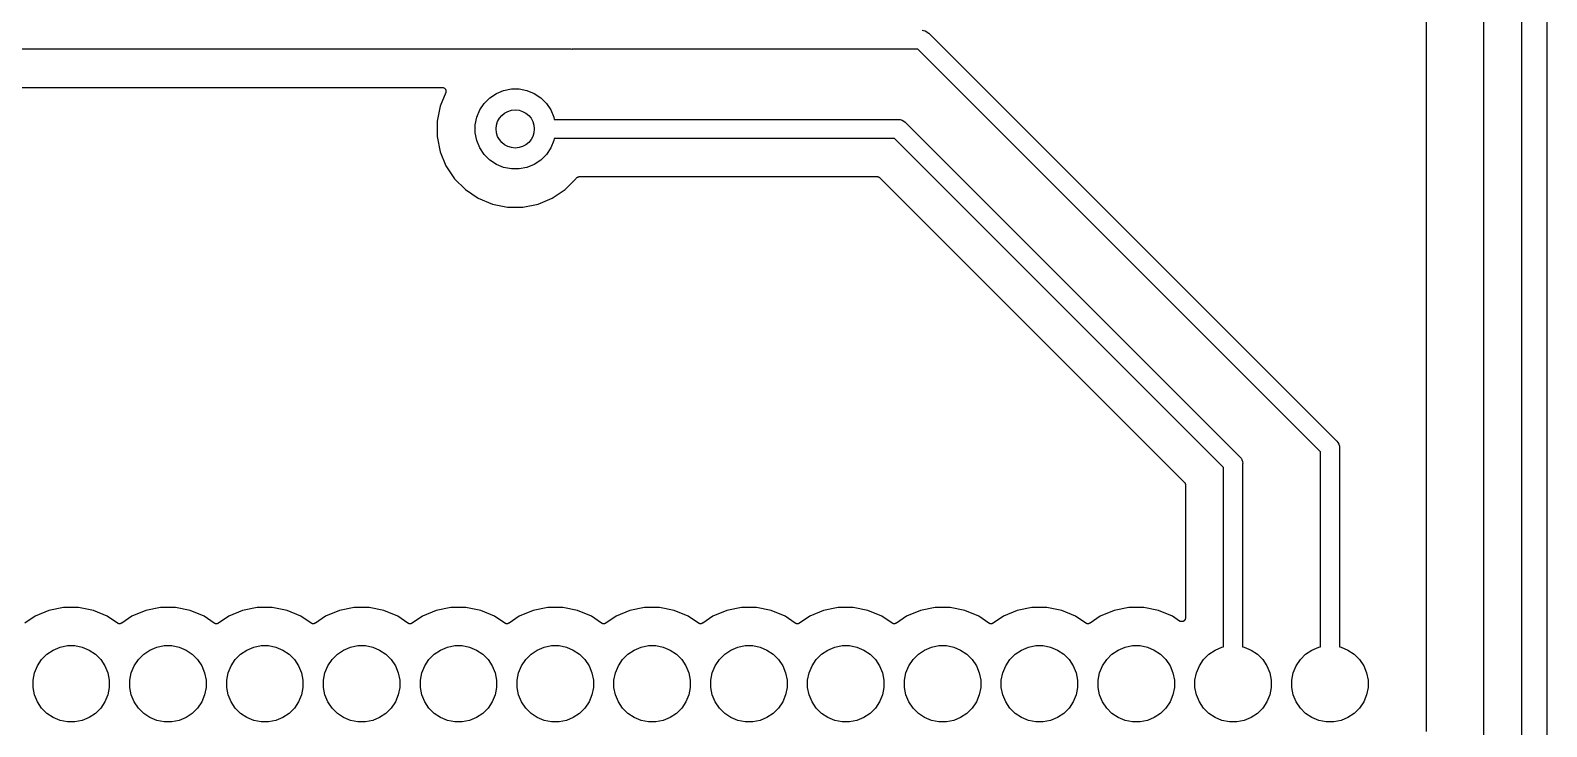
# Model space of a CAD drawing. Extents: x 3.33 to 7.29, y -2.55 to 0.23.
# Drawn here: x 5.728 to 7.293, y -1.587 to -0.867 of the extents above; entities that cross this region are included whole.
import ezdxf

# ---------------------------------------------------------------- set-up
doc = ezdxf.new("R2010")
doc.units = 0
doc.header["$MEASUREMENT"] = 0
doc.layers.add('BLACK', color=7, linetype='CONTINUOUS')

msp = doc.modelspace()

# ---------------------------------------------------------------- linework, layer by layer
at = {"layer": 'BLACK', "linetype": 'CONTINUOUS'}
for p, q in [((7.2935, -0.0265), (7.2935, -2.5486)), ((7.2283, -0.2601), (7.2283, -1.6025)), ((7.2677, -1.6004), (7.2677, -0.2622)), ((7.1693, -1.5917), (7.1693, -0.2709)), ((6.6485, -0.8673), (6.65, -0.8675)), ((6.65, -0.8675), (6.6518, -0.868)), ((6.6518, -0.868), (6.6535, -0.8689)), ((6.6535, -0.8689), (6.655, -0.8702)), ((6.655, -0.8702), (6.6553, -0.8705)), ((6.6553, -0.8705), (7.0763, -1.2915)), ((6.2861, -0.887), (4.6009, -0.887)), ((6.2866, -0.8871), (6.2861, -0.887)), ((6.2871, -0.887), (6.2866, -0.8871)), ((6.644, -0.887), (6.2871, -0.887)), ((7.0598, -1.3029), (6.644, -0.887)), ((4.6189, -0.9264), (6.1529, -0.9264)), ((6.1565, -0.9318), (6.1507, -0.9457)), ((6.1529, -0.9264), (6.1529, -0.9264)), ((6.1529, -0.9264), (6.1529, -0.9264)), ((6.1529, -0.9264), (6.1529, -0.9264)), ((6.1529, -0.9264), (6.1529, -0.9264)), ((6.1529, -0.9264), (6.1533, -0.9264)), ((6.1533, -0.9264), (6.1537, -0.9265)), ((6.1537, -0.9265), (6.1537, -0.9265)), ((6.1537, -0.9265), (6.1537, -0.9265)), ((6.1537, -0.9265), (6.154, -0.9266)), ((6.154, -0.9266), (6.1544, -0.9267)), ((6.1544, -0.9267), (6.1544, -0.9267)), ((6.1544, -0.9267), (6.1544, -0.9267)), ((6.1544, -0.9267), (6.1547, -0.9269)), ((6.1547, -0.9269), (6.1551, -0.9271)), ((6.1551, -0.9271), (6.1551, -0.9271)), ((6.1551, -0.9271), (6.1551, -0.9271)), ((6.1551, -0.9271), (6.1554, -0.9273)), ((6.1554, -0.9273), (6.1557, -0.9275)), ((6.1557, -0.9275), (6.1557, -0.9276)), ((6.1557, -0.9276), (6.1557, -0.9276)), ((6.1557, -0.9276), (6.1559, -0.9278)), ((6.1559, -0.9278), (6.1562, -0.9281)), ((6.1562, -0.9281), (6.1562, -0.9282)), ((6.1562, -0.9282), (6.1562, -0.9282)), ((6.1562, -0.9282), (6.1563, -0.9285)), ((6.1563, -0.9285), (6.1565, -0.9288)), ((6.1565, -0.9288), (6.1565, -0.9288)), ((6.1565, -0.9288), (6.1565, -0.9288)), ((6.1565, -0.9288), (6.1566, -0.9292)), ((6.1566, -0.9315), (6.1565, -0.9318)), ((6.1566, -0.9292), (6.1567, -0.9296)), ((6.1567, -0.9311), (6.1566, -0.9315)), ((6.1567, -0.9296), (6.1567, -0.9296)), ((6.1567, -0.9296), (6.1567, -0.9296)), ((6.1567, -0.9296), (6.1568, -0.93)), ((6.1568, -0.9307), (6.1567, -0.9311)), ((6.1567, -0.9311), (6.1567, -0.9311)), ((6.1567, -0.9311), (6.1567, -0.9311)), ((6.1568, -0.93), (6.1568, -0.9303)), ((6.1568, -0.9303), (6.1568, -0.9303)), ((6.1568, -0.9303), (6.1568, -0.9303)), ((6.1568, -0.9303), (6.1568, -0.9307)), ((6.1962, -0.9429), (6.202, -0.9372)), ((6.202, -0.9372), (6.2088, -0.9327)), ((6.2088, -0.9327), (6.2163, -0.9295)), ((6.2163, -0.9295), (6.2243, -0.928)), ((6.2243, -0.928), (6.2324, -0.928)), ((6.2324, -0.928), (6.2404, -0.9295)), ((6.2404, -0.9295), (6.2479, -0.9327)), ((6.2479, -0.9327), (6.2547, -0.9372)), ((6.2547, -0.9372), (6.2605, -0.9429)), ((6.1507, -0.9457), (6.1476, -0.9613)), ((6.1886, -0.9572), (6.1917, -0.9497)), ((6.1917, -0.9497), (6.1962, -0.9429)), ((6.2605, -0.9429), (6.265, -0.9497)), ((6.265, -0.9497), (6.2681, -0.9572)), ((6.1476, -0.9613), (6.1476, -0.9772)), ((6.187, -0.9652), (6.1886, -0.9572)), ((6.187, -0.9734), (6.187, -0.9652)), ((6.2681, -0.9572), (6.2685, -0.9594)), ((6.2685, -0.9594), (6.6235, -0.9594)), ((6.6235, -0.9594), (6.624, -0.9594)), ((6.624, -0.9594), (6.6245, -0.9594)), ((6.6245, -0.9594), (6.6259, -0.9596)), ((6.6259, -0.9596), (6.6278, -0.9602)), ((6.6278, -0.9602), (6.6295, -0.9611)), ((6.6295, -0.9611), (6.631, -0.9623)), ((6.631, -0.9623), (6.6313, -0.9627)), ((6.6313, -0.9627), (6.9763, -1.3077)), ((6.1476, -0.9772), (6.1507, -0.9928)), ((6.1886, -0.9813), (6.187, -0.9734)), ((6.1917, -0.9889), (6.1886, -0.9813)), ((6.2681, -0.9813), (6.265, -0.9889)), ((6.2685, -0.9791), (6.2681, -0.9813)), ((6.6199, -0.9791), (6.2685, -0.9791)), ((6.9598, -1.319), (6.6199, -0.9791)), ((6.1507, -0.9928), (6.1568, -1.0075)), ((6.1962, -0.9956), (6.1917, -0.9889)), ((6.202, -1.0014), (6.1962, -0.9956)), ((6.2088, -1.0059), (6.202, -1.0014)), ((6.2547, -1.0014), (6.2479, -1.0059)), ((6.2605, -0.9956), (6.2547, -1.0014)), ((6.265, -0.9889), (6.2605, -0.9956)), ((6.1568, -1.0075), (6.1657, -1.0207)), ((6.2163, -1.009), (6.2088, -1.0059)), ((6.2243, -1.0106), (6.2163, -1.009)), ((6.2324, -1.0106), (6.2243, -1.0106)), ((6.2404, -1.009), (6.2324, -1.0106)), ((6.2479, -1.0059), (6.2404, -1.009)), ((6.1657, -1.0207), (6.1769, -1.032)), ((6.1769, -1.032), (6.1901, -1.0408)), ((6.2666, -1.0408), (6.2798, -1.032)), ((6.2798, -1.032), (6.291, -1.0207)), ((6.291, -1.0207), (6.2914, -1.0203)), ((6.2914, -1.0202), (6.2916, -1.0199)), ((6.2914, -1.0203), (6.2914, -1.0202)), ((6.2914, -1.0202), (6.2914, -1.0202)), ((6.2914, -1.0202), (6.2914, -1.0202)), ((6.2914, -1.0202), (6.2914, -1.0202)), ((6.2916, -1.0199), (6.2919, -1.0196)), ((6.2919, -1.0196), (6.2922, -1.0194)), ((6.2919, -1.0196), (6.2919, -1.0196)), ((6.2919, -1.0196), (6.2919, -1.0196)), ((6.2922, -1.0194), (6.2925, -1.0192)), ((6.2925, -1.0191), (6.2928, -1.019)), ((6.2925, -1.0192), (6.2925, -1.0191)), ((6.2925, -1.0192), (6.2925, -1.0192)), ((6.2928, -1.019), (6.2931, -1.0188)), ((6.2931, -1.0188), (6.2931, -1.0188)), ((6.2931, -1.0188), (6.2932, -1.0188)), ((6.2932, -1.0188), (6.2935, -1.0187)), ((6.2935, -1.0187), (6.2939, -1.0186)), ((6.2939, -1.0186), (6.2943, -1.0185)), ((6.2939, -1.0186), (6.2939, -1.0186)), ((6.2939, -1.0186), (6.2939, -1.0186)), ((6.2943, -1.0185), (6.2946, -1.0185)), ((6.2946, -1.0185), (6.602, -1.0185)), ((6.602, -1.0185), (6.602, -1.0185)), ((6.602, -1.0185), (6.602, -1.0185)), ((6.602, -1.0185), (6.602, -1.0185)), ((6.602, -1.0185), (6.6021, -1.0185)), ((6.6021, -1.0185), (6.6024, -1.0185)), ((6.6024, -1.0185), (6.6028, -1.0186)), ((6.6028, -1.0186), (6.6028, -1.0186)), ((6.6028, -1.0186), (6.6028, -1.0186)), ((6.6028, -1.0186), (6.6032, -1.0187)), ((6.6032, -1.0187), (6.6035, -1.0188)), ((6.6035, -1.0188), (6.6035, -1.0188)), ((6.6035, -1.0188), (6.6036, -1.0188)), ((6.6036, -1.0188), (6.6039, -1.019)), ((6.6039, -1.019), (6.6042, -1.0192)), ((6.6042, -1.0192), (6.6042, -1.0192)), ((6.6042, -1.0192), (6.6042, -1.0192)), ((6.6042, -1.0192), (6.6045, -1.0194)), ((6.6045, -1.0194), (6.6048, -1.0197)), ((6.6048, -1.0197), (6.9193, -1.3342)), ((6.1901, -1.0408), (6.2048, -1.0469)), ((6.2048, -1.0469), (6.2204, -1.05)), ((6.2363, -1.05), (6.2519, -1.0469)), ((6.2519, -1.0469), (6.2666, -1.0408)), ((6.2204, -1.05), (6.2363, -1.05)), ((7.0763, -1.2915), (7.0767, -1.2918)), ((7.0767, -1.2918), (7.0779, -1.2933)), ((7.0779, -1.2933), (7.0788, -1.295)), ((7.0788, -1.295), (7.0794, -1.2969)), ((7.0794, -1.2969), (7.0794, -1.2972)), ((7.0794, -1.2972), (7.0796, -1.2988)), ((7.0796, -1.2988), (7.0795, -1.2993)), ((7.0795, -1.2993), (7.0795, -1.5043)), ((6.9763, -1.3077), (6.9767, -1.308)), ((6.9767, -1.308), (6.9779, -1.3095)), ((6.9779, -1.3095), (6.9786, -1.3107)), ((6.9786, -1.3107), (6.9788, -1.3112)), ((6.9788, -1.3112), (6.9794, -1.313)), ((6.9794, -1.313), (6.9796, -1.315)), ((6.9796, -1.315), (6.9795, -1.3154)), ((7.0598, -1.5043), (7.0598, -1.3029)), ((6.9598, -1.5043), (6.9598, -1.319)), ((6.9795, -1.3154), (6.9795, -1.5043)), ((6.9193, -1.3342), (6.9193, -1.3342)), ((6.9193, -1.3342), (6.9193, -1.3342)), ((6.9193, -1.3342), (6.9193, -1.3342)), ((6.9193, -1.3342), (6.9194, -1.3342)), ((6.9194, -1.3342), (6.9196, -1.3345)), ((6.9196, -1.3345), (6.9198, -1.3348)), ((6.9198, -1.3348), (6.9198, -1.3348)), ((6.9198, -1.3348), (6.9198, -1.3348)), ((6.9198, -1.3348), (6.92, -1.3352)), ((6.92, -1.3352), (6.9202, -1.3355)), ((6.9202, -1.3355), (6.9202, -1.3355)), ((6.9202, -1.3355), (6.9202, -1.3355)), ((6.9202, -1.3355), (6.9203, -1.3359)), ((6.9203, -1.3359), (6.9204, -1.3362)), ((6.9204, -1.3362), (6.9204, -1.3362)), ((6.9204, -1.3362), (6.9204, -1.3362)), ((6.9204, -1.3362), (6.9204, -1.3366)), ((6.9204, -1.3366), (6.9205, -1.337)), ((6.9205, -1.337), (6.9205, -1.4744)), ((5.7467, -1.4668), (5.7324, -1.4727)), ((5.7619, -1.4638), (5.7467, -1.4668)), ((5.7774, -1.4638), (5.7619, -1.4638)), ((5.7927, -1.4668), (5.7774, -1.4638)), ((5.807, -1.4727), (5.7927, -1.4668)), ((5.8467, -1.4668), (5.8324, -1.4727)), ((5.8619, -1.4638), (5.8467, -1.4668)), ((5.8774, -1.4638), (5.8619, -1.4638)), ((5.8926, -1.4668), (5.8774, -1.4638)), ((5.907, -1.4727), (5.8926, -1.4668)), ((5.9467, -1.4668), (5.9324, -1.4727)), ((5.9619, -1.4638), (5.9467, -1.4668)), ((5.9774, -1.4638), (5.9619, -1.4638)), ((5.9927, -1.4668), (5.9774, -1.4638)), ((6.007, -1.4727), (5.9927, -1.4668)), ((6.0467, -1.4668), (6.0324, -1.4727)), ((6.0619, -1.4638), (6.0467, -1.4668)), ((6.0774, -1.4638), (6.0619, -1.4638)), ((6.0926, -1.4668), (6.0774, -1.4638)), ((6.107, -1.4727), (6.0926, -1.4668)), ((6.1467, -1.4668), (6.1324, -1.4727)), ((6.1619, -1.4638), (6.1467, -1.4668)), ((6.1774, -1.4638), (6.1619, -1.4638)), ((6.1927, -1.4668), (6.1774, -1.4638)), ((6.207, -1.4727), (6.1927, -1.4668)), ((6.2467, -1.4668), (6.2324, -1.4727)), ((6.2619, -1.4638), (6.2467, -1.4668)), ((6.2774, -1.4638), (6.2619, -1.4638)), ((6.2927, -1.4668), (6.2774, -1.4638)), ((6.307, -1.4727), (6.2927, -1.4668)), ((6.3467, -1.4668), (6.3324, -1.4727)), ((6.3619, -1.4638), (6.3467, -1.4668)), ((6.3774, -1.4638), (6.3619, -1.4638)), ((6.3926, -1.4668), (6.3774, -1.4638)), ((6.407, -1.4727), (6.3926, -1.4668)), ((6.4467, -1.4668), (6.4324, -1.4727)), ((6.4619, -1.4638), (6.4467, -1.4668)), ((6.4774, -1.4638), (6.4619, -1.4638)), ((6.4927, -1.4668), (6.4774, -1.4638)), ((6.507, -1.4727), (6.4927, -1.4668)), ((6.5467, -1.4668), (6.5324, -1.4727)), ((6.5619, -1.4638), (6.5467, -1.4668)), ((6.5774, -1.4638), (6.5619, -1.4638)), ((6.5926, -1.4668), (6.5774, -1.4638)), ((6.607, -1.4727), (6.5926, -1.4668)), ((6.6467, -1.4668), (6.6324, -1.4727)), ((6.6619, -1.4638), (6.6467, -1.4668)), ((6.6774, -1.4638), (6.6619, -1.4638)), ((6.6927, -1.4668), (6.6774, -1.4638)), ((6.707, -1.4727), (6.6927, -1.4668)), ((6.7467, -1.4668), (6.7324, -1.4727)), ((6.7619, -1.4638), (6.7467, -1.4668)), ((6.7774, -1.4638), (6.7619, -1.4638)), ((6.7927, -1.4668), (6.7774, -1.4638)), ((6.807, -1.4727), (6.7927, -1.4668)), ((6.8467, -1.4668), (6.8324, -1.4727)), ((6.8619, -1.4638), (6.8467, -1.4668)), ((6.8774, -1.4638), (6.8619, -1.4638)), ((6.8926, -1.4668), (6.8774, -1.4638)), ((6.907, -1.4727), (6.8926, -1.4668)), ((5.7324, -1.4727), (5.7219, -1.4798)), ((5.8175, -1.4798), (5.807, -1.4727)), ((5.8178, -1.4799), (5.8175, -1.4798)), ((5.8181, -1.4801), (5.8178, -1.4799)), ((5.8182, -1.4801), (5.8181, -1.4801)), ((5.8185, -1.4802), (5.8182, -1.4801)), ((5.8182, -1.4801), (5.8182, -1.4801)), ((5.8189, -1.4804), (5.8185, -1.4802)), ((5.8193, -1.4804), (5.8189, -1.4804)), ((5.8189, -1.4804), (5.8189, -1.4804)), ((5.8189, -1.4804), (5.8189, -1.4804)), ((5.8196, -1.4804), (5.8193, -1.4804)), ((5.8197, -1.4804), (5.8196, -1.4804)), ((5.82, -1.4804), (5.8197, -1.4804)), ((5.8197, -1.4804), (5.8197, -1.4804)), ((5.8204, -1.4804), (5.82, -1.4804)), ((5.8208, -1.4803), (5.8204, -1.4804)), ((5.8204, -1.4804), (5.8204, -1.4804)), ((5.8204, -1.4804), (5.8204, -1.4804)), ((5.8211, -1.4802), (5.8208, -1.4803)), ((5.8212, -1.4801), (5.8211, -1.4802)), ((5.8215, -1.48), (5.8212, -1.4801)), ((5.8212, -1.4801), (5.8212, -1.4801)), ((5.8218, -1.4798), (5.8215, -1.48)), ((5.8219, -1.4798), (5.8218, -1.4798)), ((5.8324, -1.4727), (5.8219, -1.4798)), ((5.8219, -1.4798), (5.8219, -1.4798)), ((5.8219, -1.4798), (5.8219, -1.4798)), ((5.8219, -1.4798), (5.8219, -1.4798)), ((5.9175, -1.4798), (5.907, -1.4727)), ((5.9178, -1.4799), (5.9175, -1.4798)), ((5.9181, -1.4801), (5.9178, -1.4799)), ((5.9182, -1.4801), (5.9181, -1.4801)), ((5.9185, -1.4802), (5.9182, -1.4801)), ((5.9182, -1.4801), (5.9182, -1.4801)), ((5.9189, -1.4804), (5.9185, -1.4802)), ((5.9193, -1.4804), (5.9189, -1.4804)), ((5.9189, -1.4804), (5.9189, -1.4804)), ((5.9189, -1.4804), (5.9189, -1.4804)), ((5.9196, -1.4804), (5.9193, -1.4804)), ((5.9197, -1.4804), (5.9196, -1.4804)), ((5.92, -1.4804), (5.9197, -1.4804)), ((5.9197, -1.4804), (5.9197, -1.4804)), ((5.9204, -1.4804), (5.92, -1.4804)), ((5.9208, -1.4803), (5.9204, -1.4804)), ((5.9204, -1.4804), (5.9204, -1.4804)), ((5.9204, -1.4804), (5.9204, -1.4804)), ((5.9211, -1.4802), (5.9208, -1.4803)), ((5.9212, -1.4801), (5.9211, -1.4802)), ((5.9215, -1.48), (5.9212, -1.4801)), ((5.9212, -1.4801), (5.9212, -1.4801)), ((5.9218, -1.4798), (5.9215, -1.48)), ((5.9219, -1.4798), (5.9218, -1.4798)), ((5.9324, -1.4727), (5.9219, -1.4798)), ((5.9219, -1.4798), (5.9219, -1.4798)), ((5.9219, -1.4798), (5.9219, -1.4798)), ((5.9219, -1.4798), (5.9219, -1.4798)), ((6.0175, -1.4798), (6.007, -1.4727)), ((6.0178, -1.4799), (6.0175, -1.4798)), ((6.0181, -1.4801), (6.0178, -1.4799)), ((6.0182, -1.4801), (6.0181, -1.4801)), ((6.0185, -1.4802), (6.0182, -1.4801)), ((6.0182, -1.4801), (6.0182, -1.4801)), ((6.0189, -1.4804), (6.0185, -1.4802)), ((6.0193, -1.4804), (6.0189, -1.4804)), ((6.0189, -1.4804), (6.0189, -1.4804)), ((6.0189, -1.4804), (6.0189, -1.4804)), ((6.0196, -1.4804), (6.0193, -1.4804)), ((6.0197, -1.4804), (6.0196, -1.4804)), ((6.02, -1.4804), (6.0197, -1.4804)), ((6.0197, -1.4804), (6.0197, -1.4804)), ((6.0204, -1.4804), (6.02, -1.4804)), ((6.0208, -1.4803), (6.0204, -1.4804)), ((6.0204, -1.4804), (6.0204, -1.4804)), ((6.0204, -1.4804), (6.0204, -1.4804)), ((6.0211, -1.4802), (6.0208, -1.4803)), ((6.0212, -1.4801), (6.0211, -1.4802)), ((6.0215, -1.48), (6.0212, -1.4801)), ((6.0212, -1.4801), (6.0212, -1.4801)), ((6.0218, -1.4798), (6.0215, -1.48)), ((6.0219, -1.4798), (6.0218, -1.4798)), ((6.0218, -1.4798), (6.0218, -1.4798)), ((6.0324, -1.4727), (6.0219, -1.4798)), ((6.0219, -1.4798), (6.0219, -1.4798)), ((6.0219, -1.4798), (6.0219, -1.4798)), ((6.1175, -1.4798), (6.107, -1.4727)), ((6.1178, -1.4799), (6.1175, -1.4798)), ((6.1181, -1.4801), (6.1178, -1.4799)), ((6.1182, -1.4801), (6.1181, -1.4801)), ((6.1185, -1.4802), (6.1182, -1.4801)), ((6.1182, -1.4801), (6.1182, -1.4801)), ((6.1189, -1.4804), (6.1185, -1.4802)), ((6.1193, -1.4804), (6.1189, -1.4804)), ((6.1189, -1.4804), (6.1189, -1.4804)), ((6.1189, -1.4804), (6.1189, -1.4804)), ((6.1196, -1.4804), (6.1193, -1.4804)), ((6.1197, -1.4804), (6.1196, -1.4804)), ((6.12, -1.4804), (6.1197, -1.4804)), ((6.1197, -1.4804), (6.1197, -1.4804)), ((6.1204, -1.4804), (6.12, -1.4804)), ((6.1208, -1.4803), (6.1204, -1.4804)), ((6.1204, -1.4804), (6.1204, -1.4804)), ((6.1204, -1.4804), (6.1204, -1.4804)), ((6.1211, -1.4802), (6.1208, -1.4803)), ((6.1212, -1.4801), (6.1211, -1.4802)), ((6.1215, -1.48), (6.1212, -1.4801)), ((6.1212, -1.4801), (6.1212, -1.4801)), ((6.1218, -1.4798), (6.1215, -1.48)), ((6.1219, -1.4798), (6.1218, -1.4798)), ((6.1324, -1.4727), (6.1219, -1.4798)), ((6.1219, -1.4798), (6.1219, -1.4798)), ((6.1219, -1.4798), (6.1219, -1.4798)), ((6.1219, -1.4798), (6.1219, -1.4798)), ((6.2175, -1.4798), (6.207, -1.4727)), ((6.2178, -1.4799), (6.2175, -1.4798)), ((6.2181, -1.4801), (6.2178, -1.4799)), ((6.2182, -1.4801), (6.2181, -1.4801)), ((6.2185, -1.4802), (6.2182, -1.4801)), ((6.2182, -1.4801), (6.2182, -1.4801)), ((6.2189, -1.4804), (6.2185, -1.4802)), ((6.2193, -1.4804), (6.2189, -1.4804)), ((6.2189, -1.4804), (6.2189, -1.4804)), ((6.2189, -1.4804), (6.2189, -1.4804)), ((6.2196, -1.4804), (6.2193, -1.4804)), ((6.2197, -1.4804), (6.2196, -1.4804)), ((6.22, -1.4804), (6.2197, -1.4804)), ((6.2197, -1.4804), (6.2197, -1.4804)), ((6.2204, -1.4804), (6.22, -1.4804)), ((6.2208, -1.4803), (6.2204, -1.4804)), ((6.2204, -1.4804), (6.2204, -1.4804)), ((6.2204, -1.4804), (6.2204, -1.4804)), ((6.2211, -1.4802), (6.2208, -1.4803)), ((6.2212, -1.4801), (6.2211, -1.4802)), ((6.2215, -1.48), (6.2212, -1.4801)), ((6.2212, -1.4801), (6.2212, -1.4801)), ((6.2218, -1.4798), (6.2215, -1.48)), ((6.2219, -1.4798), (6.2218, -1.4798)), ((6.2218, -1.4798), (6.2218, -1.4798)), ((6.2324, -1.4727), (6.2219, -1.4798)), ((6.2219, -1.4798), (6.2219, -1.4798)), ((6.2219, -1.4798), (6.2219, -1.4798)), ((6.3175, -1.4798), (6.307, -1.4727)), ((6.3178, -1.4799), (6.3175, -1.4798)), ((6.3181, -1.4801), (6.3178, -1.4799)), ((6.3182, -1.4801), (6.3181, -1.4801)), ((6.3185, -1.4802), (6.3182, -1.4801)), ((6.3182, -1.4801), (6.3182, -1.4801)), ((6.3189, -1.4804), (6.3185, -1.4802)), ((6.3193, -1.4804), (6.3189, -1.4804)), ((6.3189, -1.4804), (6.3189, -1.4804)), ((6.3189, -1.4804), (6.3189, -1.4804)), ((6.3196, -1.4804), (6.3193, -1.4804)), ((6.3197, -1.4804), (6.3196, -1.4804)), ((6.32, -1.4804), (6.3197, -1.4804)), ((6.3197, -1.4804), (6.3197, -1.4804)), ((6.3204, -1.4804), (6.32, -1.4804)), ((6.3208, -1.4803), (6.3204, -1.4804)), ((6.3204, -1.4804), (6.3204, -1.4804)), ((6.3204, -1.4804), (6.3204, -1.4804)), ((6.3211, -1.4802), (6.3208, -1.4803)), ((6.3212, -1.4801), (6.3211, -1.4802)), ((6.3215, -1.48), (6.3212, -1.4801)), ((6.3212, -1.4801), (6.3212, -1.4801)), ((6.3218, -1.4798), (6.3215, -1.48)), ((6.3219, -1.4798), (6.3218, -1.4798)), ((6.3324, -1.4727), (6.3219, -1.4798)), ((6.3219, -1.4798), (6.3219, -1.4798)), ((6.3219, -1.4798), (6.3219, -1.4798)), ((6.3219, -1.4798), (6.3219, -1.4798)), ((6.4175, -1.4798), (6.407, -1.4727)), ((6.4178, -1.4799), (6.4175, -1.4798)), ((6.4181, -1.4801), (6.4178, -1.4799)), ((6.4182, -1.4801), (6.4181, -1.4801)), ((6.4185, -1.4802), (6.4182, -1.4801)), ((6.4182, -1.4801), (6.4182, -1.4801)), ((6.4189, -1.4804), (6.4185, -1.4802)), ((6.4193, -1.4804), (6.4189, -1.4804)), ((6.4189, -1.4804), (6.4189, -1.4804)), ((6.4189, -1.4804), (6.4189, -1.4804)), ((6.4196, -1.4804), (6.4193, -1.4804)), ((6.4197, -1.4804), (6.4196, -1.4804)), ((6.42, -1.4804), (6.4197, -1.4804)), ((6.4197, -1.4804), (6.4197, -1.4804)), ((6.4204, -1.4804), (6.42, -1.4804)), ((6.4208, -1.4803), (6.4204, -1.4804)), ((6.4204, -1.4804), (6.4204, -1.4804)), ((6.4204, -1.4804), (6.4204, -1.4804)), ((6.4211, -1.4802), (6.4208, -1.4803)), ((6.4212, -1.4801), (6.4211, -1.4802)), ((6.4215, -1.48), (6.4212, -1.4801)), ((6.4212, -1.4801), (6.4212, -1.4801)), ((6.4218, -1.4798), (6.4215, -1.48)), ((6.4219, -1.4798), (6.4218, -1.4798)), ((6.4324, -1.4727), (6.4219, -1.4798)), ((6.4219, -1.4798), (6.4219, -1.4798)), ((6.4219, -1.4798), (6.4219, -1.4798)), ((6.4219, -1.4798), (6.4219, -1.4798)), ((6.5175, -1.4798), (6.507, -1.4727)), ((6.5178, -1.4799), (6.5175, -1.4798)), ((6.5181, -1.4801), (6.5178, -1.4799)), ((6.5182, -1.4801), (6.5181, -1.4801)), ((6.5185, -1.4802), (6.5182, -1.4801)), ((6.5182, -1.4801), (6.5182, -1.4801)), ((6.5189, -1.4804), (6.5185, -1.4802)), ((6.5193, -1.4804), (6.5189, -1.4804)), ((6.5189, -1.4804), (6.5189, -1.4804)), ((6.5189, -1.4804), (6.5189, -1.4804)), ((6.5196, -1.4804), (6.5193, -1.4804)), ((6.5197, -1.4804), (6.5196, -1.4804)), ((6.52, -1.4804), (6.5197, -1.4804)), ((6.5197, -1.4804), (6.5197, -1.4804)), ((6.5204, -1.4804), (6.52, -1.4804)), ((6.5208, -1.4803), (6.5204, -1.4804)), ((6.5204, -1.4804), (6.5204, -1.4804)), ((6.5204, -1.4804), (6.5204, -1.4804)), ((6.5211, -1.4802), (6.5208, -1.4803)), ((6.5212, -1.4801), (6.5211, -1.4802)), ((6.5215, -1.48), (6.5212, -1.4801)), ((6.5212, -1.4801), (6.5212, -1.4801)), ((6.5218, -1.4798), (6.5215, -1.48)), ((6.5219, -1.4798), (6.5218, -1.4798)), ((6.5218, -1.4798), (6.5218, -1.4798)), ((6.5324, -1.4727), (6.5219, -1.4798)), ((6.5219, -1.4798), (6.5219, -1.4798)), ((6.5219, -1.4798), (6.5219, -1.4798)), ((6.6175, -1.4798), (6.607, -1.4727)), ((6.6178, -1.4799), (6.6175, -1.4798)), ((6.6181, -1.4801), (6.6178, -1.4799)), ((6.6182, -1.4801), (6.6181, -1.4801)), ((6.6185, -1.4802), (6.6182, -1.4801)), ((6.6182, -1.4801), (6.6182, -1.4801)), ((6.6189, -1.4804), (6.6185, -1.4802)), ((6.6193, -1.4804), (6.6189, -1.4804)), ((6.6189, -1.4804), (6.6189, -1.4804)), ((6.6189, -1.4804), (6.6189, -1.4804)), ((6.6196, -1.4804), (6.6193, -1.4804)), ((6.6197, -1.4804), (6.6196, -1.4804)), ((6.62, -1.4804), (6.6197, -1.4804)), ((6.6197, -1.4804), (6.6197, -1.4804)), ((6.6204, -1.4804), (6.62, -1.4804)), ((6.6208, -1.4803), (6.6204, -1.4804)), ((6.6204, -1.4804), (6.6204, -1.4804)), ((6.6204, -1.4804), (6.6204, -1.4804)), ((6.6211, -1.4802), (6.6208, -1.4803)), ((6.6212, -1.4801), (6.6211, -1.4802)), ((6.6215, -1.48), (6.6212, -1.4801)), ((6.6212, -1.4801), (6.6212, -1.4801)), ((6.6218, -1.4798), (6.6215, -1.48)), ((6.6219, -1.4798), (6.6218, -1.4798)), ((6.6324, -1.4727), (6.6219, -1.4798)), ((6.6219, -1.4798), (6.6219, -1.4798)), ((6.6219, -1.4798), (6.6219, -1.4798)), ((6.6219, -1.4798), (6.6219, -1.4798)), ((6.7175, -1.4798), (6.707, -1.4727)), ((6.7178, -1.4799), (6.7175, -1.4798)), ((6.7181, -1.4801), (6.7178, -1.4799)), ((6.7182, -1.4801), (6.7181, -1.4801)), ((6.7185, -1.4802), (6.7182, -1.4801)), ((6.7182, -1.4801), (6.7182, -1.4801)), ((6.7189, -1.4804), (6.7185, -1.4802)), ((6.7193, -1.4804), (6.7189, -1.4804)), ((6.7189, -1.4804), (6.7189, -1.4804)), ((6.7189, -1.4804), (6.7189, -1.4804)), ((6.7196, -1.4804), (6.7193, -1.4804)), ((6.7197, -1.4804), (6.7196, -1.4804)), ((6.72, -1.4804), (6.7197, -1.4804)), ((6.7197, -1.4804), (6.7197, -1.4804)), ((6.7204, -1.4804), (6.72, -1.4804)), ((6.7208, -1.4803), (6.7204, -1.4804)), ((6.7204, -1.4804), (6.7204, -1.4804)), ((6.7204, -1.4804), (6.7204, -1.4804)), ((6.7211, -1.4802), (6.7208, -1.4803)), ((6.7212, -1.4801), (6.7211, -1.4802)), ((6.7215, -1.48), (6.7212, -1.4801)), ((6.7212, -1.4801), (6.7212, -1.4801)), ((6.7218, -1.4798), (6.7215, -1.48)), ((6.7219, -1.4798), (6.7218, -1.4798)), ((6.7218, -1.4798), (6.7218, -1.4798)), ((6.7324, -1.4727), (6.7219, -1.4798)), ((6.7219, -1.4798), (6.7219, -1.4798)), ((6.7219, -1.4798), (6.7219, -1.4798)), ((6.8175, -1.4798), (6.807, -1.4727)), ((6.8178, -1.4799), (6.8175, -1.4798)), ((6.8181, -1.4801), (6.8178, -1.4799)), ((6.8182, -1.4801), (6.8181, -1.4801)), ((6.8185, -1.4802), (6.8182, -1.4801)), ((6.8182, -1.4801), (6.8182, -1.4801)), ((6.8189, -1.4804), (6.8185, -1.4802)), ((6.8193, -1.4804), (6.8189, -1.4804)), ((6.8189, -1.4804), (6.8189, -1.4804)), ((6.8189, -1.4804), (6.8189, -1.4804)), ((6.8196, -1.4804), (6.8193, -1.4804)), ((6.8197, -1.4804), (6.8196, -1.4804)), ((6.82, -1.4804), (6.8197, -1.4804)), ((6.8197, -1.4804), (6.8197, -1.4804)), ((6.8204, -1.4804), (6.82, -1.4804)), ((6.8208, -1.4803), (6.8204, -1.4804)), ((6.8204, -1.4804), (6.8204, -1.4804)), ((6.8204, -1.4804), (6.8204, -1.4804)), ((6.8211, -1.4802), (6.8208, -1.4803)), ((6.8212, -1.4801), (6.8211, -1.4802)), ((6.8215, -1.48), (6.8212, -1.4801)), ((6.8212, -1.4801), (6.8212, -1.4801)), ((6.8218, -1.4798), (6.8215, -1.48)), ((6.8219, -1.4798), (6.8218, -1.4798)), ((6.8324, -1.4727), (6.8219, -1.4798)), ((6.8219, -1.4798), (6.8219, -1.4798)), ((6.8219, -1.4798), (6.8219, -1.4798)), ((6.8219, -1.4798), (6.8219, -1.4798)), ((6.9143, -1.4777), (6.907, -1.4727)), ((6.9147, -1.4778), (6.9143, -1.4777)), ((6.915, -1.478), (6.9147, -1.4778)), ((6.9154, -1.4781), (6.915, -1.478)), ((6.915, -1.478), (6.915, -1.478)), ((6.915, -1.478), (6.915, -1.478)), ((6.9157, -1.4783), (6.9154, -1.4781)), ((6.9158, -1.4783), (6.9157, -1.4783)), ((6.9161, -1.4783), (6.9158, -1.4783)), ((6.9158, -1.4783), (6.9158, -1.4783)), ((6.9165, -1.4783), (6.9161, -1.4783)), ((6.9169, -1.4783), (6.9165, -1.4783)), ((6.9165, -1.4783), (6.9165, -1.4783)), ((6.9165, -1.4783), (6.9165, -1.4783)), ((6.9173, -1.4783), (6.9169, -1.4783)), ((6.9177, -1.4782), (6.9173, -1.4783)), ((6.9173, -1.4783), (6.9173, -1.4783)), ((6.9173, -1.4783), (6.9173, -1.4783)), ((6.918, -1.478), (6.9177, -1.4782)), ((6.9184, -1.4779), (6.918, -1.478)), ((6.918, -1.478), (6.918, -1.478)), ((6.918, -1.478), (6.918, -1.478)), ((6.9187, -1.4777), (6.9184, -1.4779)), ((6.919, -1.4774), (6.9187, -1.4777)), ((6.9187, -1.4777), (6.9187, -1.4777)), ((6.9187, -1.4777), (6.9187, -1.4777)), ((6.9193, -1.4772), (6.919, -1.4774)), ((6.9196, -1.4769), (6.9193, -1.4772)), ((6.9193, -1.4772), (6.9193, -1.4772)), ((6.9193, -1.4772), (6.9193, -1.4772)), ((6.9198, -1.4766), (6.9196, -1.4769)), ((6.92, -1.4763), (6.9198, -1.4766)), ((6.9198, -1.4766), (6.9198, -1.4766)), ((6.9198, -1.4766), (6.9198, -1.4766)), ((6.9201, -1.4759), (6.92, -1.4763)), ((6.9202, -1.4759), (6.9201, -1.4759)), ((6.9203, -1.4756), (6.9202, -1.4759)), ((6.9202, -1.4759), (6.9202, -1.4759)), ((6.9204, -1.4752), (6.9203, -1.4756)), ((6.9205, -1.4744), (6.9204, -1.4748)), ((6.9204, -1.4748), (6.9204, -1.4752)), ((6.9204, -1.4752), (6.9204, -1.4752)), ((6.9204, -1.4752), (6.9204, -1.4752)), ((6.9205, -1.4744), (6.9205, -1.4744)), ((6.9205, -1.4744), (6.9205, -1.4744)), ((6.9205, -1.4744), (6.9205, -1.4744)), ((6.9205, -1.4744), (6.9205, -1.4744)), ((5.7582, -1.5047), (5.7658, -1.5031)), ((5.7658, -1.5031), (5.7736, -1.5031)), ((5.7736, -1.5031), (5.7812, -1.5047)), ((5.8582, -1.5047), (5.8658, -1.5031)), ((5.8658, -1.5031), (5.8736, -1.5031)), ((5.8736, -1.5031), (5.8812, -1.5047)), ((5.9582, -1.5047), (5.9658, -1.5031)), ((5.9658, -1.5031), (5.9736, -1.5031)), ((5.9736, -1.5031), (5.9812, -1.5047)), ((6.0582, -1.5047), (6.0658, -1.5031)), ((6.0658, -1.5031), (6.0736, -1.5031)), ((6.0736, -1.5031), (6.0812, -1.5047)), ((6.1582, -1.5047), (6.1658, -1.5031)), ((6.1658, -1.5031), (6.1736, -1.5031)), ((6.1736, -1.5031), (6.1812, -1.5047)), ((6.2582, -1.5047), (6.2658, -1.5031)), ((6.2658, -1.5031), (6.2736, -1.5031)), ((6.2736, -1.5031), (6.2812, -1.5047)), ((6.3582, -1.5047), (6.3658, -1.5031)), ((6.3658, -1.5031), (6.3736, -1.5031)), ((6.3736, -1.5031), (6.3812, -1.5047)), ((6.4582, -1.5047), (6.4658, -1.5031)), ((6.4658, -1.5031), (6.4736, -1.5031)), ((6.4736, -1.5031), (6.4812, -1.5047)), ((6.5582, -1.5047), (6.5658, -1.5031)), ((6.5658, -1.5031), (6.5736, -1.5031)), ((6.5736, -1.5031), (6.5812, -1.5047)), ((6.6582, -1.5047), (6.6658, -1.5031)), ((6.6658, -1.5031), (6.6736, -1.5031)), ((6.6736, -1.5031), (6.6812, -1.5047)), ((6.7582, -1.5047), (6.7658, -1.5031)), ((6.7658, -1.5031), (6.7736, -1.5031)), ((6.7736, -1.5031), (6.7812, -1.5047)), ((6.8582, -1.5047), (6.8658, -1.5031)), ((6.8658, -1.5031), (6.8736, -1.5031)), ((6.8736, -1.5031), (6.8812, -1.5047)), ((5.7348, -1.5239), (5.7391, -1.5174)), ((5.7391, -1.5174), (5.7446, -1.5119)), ((5.7446, -1.5119), (5.751, -1.5076)), ((5.751, -1.5076), (5.7582, -1.5047)), ((5.7812, -1.5047), (5.7883, -1.5076)), ((5.7883, -1.5076), (5.7948, -1.5119)), ((5.7948, -1.5119), (5.8003, -1.5174)), ((5.8003, -1.5174), (5.8046, -1.5239)), ((5.8348, -1.5239), (5.8391, -1.5174)), ((5.8391, -1.5174), (5.8446, -1.5119)), ((5.8446, -1.5119), (5.851, -1.5076)), ((5.851, -1.5076), (5.8582, -1.5047)), ((5.8812, -1.5047), (5.8883, -1.5076)), ((5.8883, -1.5076), (5.8948, -1.5119)), ((5.8948, -1.5119), (5.9003, -1.5174)), ((5.9003, -1.5174), (5.9046, -1.5239)), ((5.9348, -1.5239), (5.9391, -1.5174)), ((5.9391, -1.5174), (5.9446, -1.5119)), ((5.9446, -1.5119), (5.951, -1.5076)), ((5.951, -1.5076), (5.9582, -1.5047)), ((5.9812, -1.5047), (5.9883, -1.5076)), ((5.9883, -1.5076), (5.9948, -1.5119)), ((5.9948, -1.5119), (6.0003, -1.5174)), ((6.0003, -1.5174), (6.0046, -1.5239)), ((6.0348, -1.5239), (6.0391, -1.5174)), ((6.0391, -1.5174), (6.0446, -1.5119)), ((6.0446, -1.5119), (6.051, -1.5076)), ((6.051, -1.5076), (6.0582, -1.5047)), ((6.0812, -1.5047), (6.0883, -1.5076)), ((6.0883, -1.5076), (6.0948, -1.5119)), ((6.0948, -1.5119), (6.1003, -1.5174)), ((6.1003, -1.5174), (6.1046, -1.5239)), ((6.1348, -1.5239), (6.1391, -1.5174)), ((6.1391, -1.5174), (6.1446, -1.5119)), ((6.1446, -1.5119), (6.151, -1.5076)), ((6.151, -1.5076), (6.1582, -1.5047)), ((6.1812, -1.5047), (6.1883, -1.5076)), ((6.1883, -1.5076), (6.1948, -1.5119)), ((6.1948, -1.5119), (6.2003, -1.5174)), ((6.2003, -1.5174), (6.2046, -1.5239)), ((6.2348, -1.5239), (6.2391, -1.5174)), ((6.2391, -1.5174), (6.2446, -1.5119)), ((6.2446, -1.5119), (6.251, -1.5076)), ((6.251, -1.5076), (6.2582, -1.5047)), ((6.2812, -1.5047), (6.2883, -1.5076)), ((6.2883, -1.5076), (6.2948, -1.5119)), ((6.2948, -1.5119), (6.3003, -1.5174)), ((6.3003, -1.5174), (6.3046, -1.5239)), ((6.3348, -1.5239), (6.3391, -1.5174)), ((6.3391, -1.5174), (6.3446, -1.5119)), ((6.3446, -1.5119), (6.351, -1.5076)), ((6.351, -1.5076), (6.3582, -1.5047)), ((6.3812, -1.5047), (6.3883, -1.5076)), ((6.3883, -1.5076), (6.3948, -1.5119)), ((6.3948, -1.5119), (6.4003, -1.5174)), ((6.4003, -1.5174), (6.4046, -1.5239)), ((6.4348, -1.5239), (6.4391, -1.5174)), ((6.4391, -1.5174), (6.4446, -1.5119)), ((6.4446, -1.5119), (6.451, -1.5076)), ((6.451, -1.5076), (6.4582, -1.5047)), ((6.4812, -1.5047), (6.4883, -1.5076)), ((6.4883, -1.5076), (6.4948, -1.5119)), ((6.4948, -1.5119), (6.5003, -1.5174)), ((6.5003, -1.5174), (6.5046, -1.5239)), ((6.5348, -1.5239), (6.5391, -1.5174)), ((6.5391, -1.5174), (6.5446, -1.5119)), ((6.5446, -1.5119), (6.551, -1.5076)), ((6.551, -1.5076), (6.5582, -1.5047)), ((6.5812, -1.5047), (6.5883, -1.5076)), ((6.5883, -1.5076), (6.5948, -1.5119)), ((6.5948, -1.5119), (6.6003, -1.5174)), ((6.6003, -1.5174), (6.6046, -1.5239)), ((6.6348, -1.5239), (6.6391, -1.5174)), ((6.6391, -1.5174), (6.6446, -1.5119)), ((6.6446, -1.5119), (6.651, -1.5076)), ((6.651, -1.5076), (6.6582, -1.5047)), ((6.6812, -1.5047), (6.6883, -1.5076)), ((6.6883, -1.5076), (6.6948, -1.5119)), ((6.6948, -1.5119), (6.7003, -1.5174)), ((6.7003, -1.5174), (6.7046, -1.5239)), ((6.7348, -1.5239), (6.7391, -1.5174)), ((6.7391, -1.5174), (6.7446, -1.5119)), ((6.7446, -1.5119), (6.751, -1.5076)), ((6.751, -1.5076), (6.7582, -1.5047)), ((6.7812, -1.5047), (6.7883, -1.5076)), ((6.7883, -1.5076), (6.7948, -1.5119)), ((6.7948, -1.5119), (6.8003, -1.5174)), ((6.8003, -1.5174), (6.8046, -1.5239)), ((6.8348, -1.5239), (6.8391, -1.5174)), ((6.8391, -1.5174), (6.8446, -1.5119)), ((6.8446, -1.5119), (6.851, -1.5076)), ((6.851, -1.5076), (6.8582, -1.5047)), ((6.8812, -1.5047), (6.8883, -1.5076)), ((6.8883, -1.5076), (6.8948, -1.5119)), ((6.8948, -1.5119), (6.9003, -1.5174)), ((6.9003, -1.5174), (6.9046, -1.5239)), ((6.9348, -1.5239), (6.9391, -1.5174)), ((6.9391, -1.5174), (6.9446, -1.5119)), ((6.9446, -1.5119), (6.951, -1.5076)), ((6.951, -1.5076), (6.9582, -1.5047)), ((6.9582, -1.5047), (6.9598, -1.5043)), ((6.9795, -1.5043), (6.9812, -1.5047)), ((6.9812, -1.5047), (6.9883, -1.5076)), ((6.9883, -1.5076), (6.9948, -1.5119)), ((6.9948, -1.5119), (7.0003, -1.5174)), ((7.0003, -1.5174), (7.0046, -1.5239)), ((7.0348, -1.5239), (7.0391, -1.5174)), ((7.0391, -1.5174), (7.0446, -1.5119)), ((7.0446, -1.5119), (7.051, -1.5076)), ((7.051, -1.5076), (7.0582, -1.5047)), ((7.0582, -1.5047), (7.0598, -1.5043)), ((7.0795, -1.5043), (7.0812, -1.5047)), ((7.0812, -1.5047), (7.0883, -1.5076)), ((7.0883, -1.5076), (7.0948, -1.5119)), ((7.0948, -1.5119), (7.1003, -1.5174)), ((7.1003, -1.5174), (7.1046, -1.5239)), ((5.7303, -1.5386), (5.7318, -1.531)), ((5.7318, -1.531), (5.7348, -1.5239)), ((5.8046, -1.5239), (5.8075, -1.531)), ((5.8075, -1.531), (5.8091, -1.5386)), ((5.8303, -1.5386), (5.8318, -1.531)), ((5.8318, -1.531), (5.8348, -1.5239)), ((5.9046, -1.5239), (5.9075, -1.531)), ((5.9075, -1.531), (5.9091, -1.5386)), ((5.9303, -1.5386), (5.9318, -1.531)), ((5.9318, -1.531), (5.9348, -1.5239)), ((6.0046, -1.5239), (6.0075, -1.531)), ((6.0075, -1.531), (6.0091, -1.5386)), ((6.0303, -1.5386), (6.0318, -1.531)), ((6.0318, -1.531), (6.0348, -1.5239)), ((6.1046, -1.5239), (6.1075, -1.531)), ((6.1075, -1.531), (6.1091, -1.5386)), ((6.1303, -1.5386), (6.1318, -1.531)), ((6.1318, -1.531), (6.1348, -1.5239)), ((6.2046, -1.5239), (6.2075, -1.531)), ((6.2075, -1.531), (6.2091, -1.5386)), ((6.2303, -1.5386), (6.2318, -1.531)), ((6.2318, -1.531), (6.2348, -1.5239)), ((6.3046, -1.5239), (6.3075, -1.531)), ((6.3075, -1.531), (6.3091, -1.5386)), ((6.3303, -1.5386), (6.3318, -1.531)), ((6.3318, -1.531), (6.3348, -1.5239)), ((6.4046, -1.5239), (6.4075, -1.531)), ((6.4075, -1.531), (6.4091, -1.5386)), ((6.4303, -1.5386), (6.4318, -1.531)), ((6.4318, -1.531), (6.4348, -1.5239)), ((6.5046, -1.5239), (6.5075, -1.531)), ((6.5075, -1.531), (6.5091, -1.5386)), ((6.5303, -1.5386), (6.5318, -1.531)), ((6.5318, -1.531), (6.5348, -1.5239)), ((6.6046, -1.5239), (6.6075, -1.531)), ((6.6075, -1.531), (6.6091, -1.5386)), ((6.6303, -1.5386), (6.6318, -1.531)), ((6.6318, -1.531), (6.6348, -1.5239)), ((6.7046, -1.5239), (6.7075, -1.531)), ((6.7075, -1.531), (6.7091, -1.5386)), ((6.7303, -1.5386), (6.7318, -1.531)), ((6.7318, -1.531), (6.7348, -1.5239)), ((6.8046, -1.5239), (6.8075, -1.531)), ((6.8075, -1.531), (6.8091, -1.5386)), ((6.8303, -1.5386), (6.8318, -1.531)), ((6.8318, -1.531), (6.8348, -1.5239)), ((6.9046, -1.5239), (6.9075, -1.531)), ((6.9075, -1.531), (6.9091, -1.5386)), ((6.9303, -1.5386), (6.9318, -1.531)), ((6.9318, -1.531), (6.9348, -1.5239)), ((7.0046, -1.5239), (7.0075, -1.531)), ((7.0075, -1.531), (7.0091, -1.5386)), ((7.0303, -1.5386), (7.0318, -1.531)), ((7.0318, -1.531), (7.0348, -1.5239)), ((7.1046, -1.5239), (7.1075, -1.531)), ((7.1075, -1.531), (7.1091, -1.5386)), ((5.7303, -1.5464), (5.7303, -1.5386)), ((5.7318, -1.554), (5.7303, -1.5464)), ((5.8091, -1.5464), (5.8075, -1.554)), ((5.8091, -1.5386), (5.8091, -1.5464)), ((5.8303, -1.5464), (5.8303, -1.5386)), ((5.8318, -1.554), (5.8303, -1.5464)), ((5.9091, -1.5464), (5.9075, -1.554)), ((5.9091, -1.5386), (5.9091, -1.5464)), ((5.9303, -1.5464), (5.9303, -1.5386)), ((5.9318, -1.554), (5.9303, -1.5464)), ((6.0091, -1.5464), (6.0075, -1.554)), ((6.0091, -1.5386), (6.0091, -1.5464)), ((6.0303, -1.5464), (6.0303, -1.5386)), ((6.0318, -1.554), (6.0303, -1.5464)), ((6.1091, -1.5464), (6.1075, -1.554)), ((6.1091, -1.5386), (6.1091, -1.5464)), ((6.1303, -1.5464), (6.1303, -1.5386)), ((6.1318, -1.554), (6.1303, -1.5464)), ((6.2091, -1.5464), (6.2075, -1.554)), ((6.2091, -1.5386), (6.2091, -1.5464)), ((6.2303, -1.5464), (6.2303, -1.5386)), ((6.2318, -1.554), (6.2303, -1.5464)), ((6.3091, -1.5464), (6.3075, -1.554)), ((6.3091, -1.5386), (6.3091, -1.5464)), ((6.3303, -1.5464), (6.3303, -1.5386)), ((6.3318, -1.554), (6.3303, -1.5464)), ((6.4091, -1.5464), (6.4075, -1.554)), ((6.4091, -1.5386), (6.4091, -1.5464)), ((6.4303, -1.5464), (6.4303, -1.5386)), ((6.4318, -1.554), (6.4303, -1.5464)), ((6.5091, -1.5464), (6.5075, -1.554)), ((6.5091, -1.5386), (6.5091, -1.5464)), ((6.5303, -1.5464), (6.5303, -1.5386)), ((6.5318, -1.554), (6.5303, -1.5464)), ((6.6091, -1.5464), (6.6075, -1.554)), ((6.6091, -1.5386), (6.6091, -1.5464)), ((6.6303, -1.5464), (6.6303, -1.5386)), ((6.6318, -1.554), (6.6303, -1.5464)), ((6.7091, -1.5464), (6.7075, -1.554)), ((6.7091, -1.5386), (6.7091, -1.5464)), ((6.7303, -1.5464), (6.7303, -1.5386)), ((6.7318, -1.554), (6.7303, -1.5464)), ((6.8091, -1.5464), (6.8075, -1.554)), ((6.8091, -1.5386), (6.8091, -1.5464)), ((6.8303, -1.5464), (6.8303, -1.5386)), ((6.8318, -1.554), (6.8303, -1.5464)), ((6.9091, -1.5464), (6.9075, -1.554)), ((6.9091, -1.5386), (6.9091, -1.5464)), ((6.9303, -1.5464), (6.9303, -1.5386)), ((6.9318, -1.554), (6.9303, -1.5464)), ((7.0091, -1.5464), (7.0075, -1.554)), ((7.0091, -1.5386), (7.0091, -1.5464)), ((7.0303, -1.5464), (7.0303, -1.5386)), ((7.0318, -1.554), (7.0303, -1.5464)), ((7.1091, -1.5464), (7.1075, -1.554)), ((7.1091, -1.5386), (7.1091, -1.5464)), ((5.7348, -1.5612), (5.7318, -1.554)), ((5.7391, -1.5676), (5.7348, -1.5612)), ((5.8046, -1.5612), (5.8003, -1.5676)), ((5.8075, -1.554), (5.8046, -1.5612)), ((5.8348, -1.5612), (5.8318, -1.554)), ((5.8391, -1.5676), (5.8348, -1.5612)), ((5.9046, -1.5612), (5.9003, -1.5676)), ((5.9075, -1.554), (5.9046, -1.5612)), ((5.9348, -1.5612), (5.9318, -1.554)), ((5.9391, -1.5676), (5.9348, -1.5612)), ((6.0046, -1.5612), (6.0003, -1.5676)), ((6.0075, -1.554), (6.0046, -1.5612)), ((6.0348, -1.5612), (6.0318, -1.554)), ((6.0391, -1.5676), (6.0348, -1.5612)), ((6.1046, -1.5612), (6.1003, -1.5676)), ((6.1075, -1.554), (6.1046, -1.5612)), ((6.1348, -1.5612), (6.1318, -1.554)), ((6.1391, -1.5676), (6.1348, -1.5612)), ((6.2046, -1.5612), (6.2003, -1.5676)), ((6.2075, -1.554), (6.2046, -1.5612)), ((6.2348, -1.5612), (6.2318, -1.554)), ((6.2391, -1.5676), (6.2348, -1.5612)), ((6.3046, -1.5612), (6.3003, -1.5676)), ((6.3075, -1.554), (6.3046, -1.5612)), ((6.3348, -1.5612), (6.3318, -1.554)), ((6.3391, -1.5676), (6.3348, -1.5612)), ((6.4046, -1.5612), (6.4003, -1.5676)), ((6.4075, -1.554), (6.4046, -1.5612)), ((6.4348, -1.5612), (6.4318, -1.554)), ((6.4391, -1.5676), (6.4348, -1.5612)), ((6.5046, -1.5612), (6.5003, -1.5676)), ((6.5075, -1.554), (6.5046, -1.5612)), ((6.5348, -1.5612), (6.5318, -1.554)), ((6.5391, -1.5676), (6.5348, -1.5612)), ((6.6046, -1.5612), (6.6003, -1.5676)), ((6.6075, -1.554), (6.6046, -1.5612)), ((6.6348, -1.5612), (6.6318, -1.554)), ((6.6391, -1.5676), (6.6348, -1.5612)), ((6.7046, -1.5612), (6.7003, -1.5676)), ((6.7075, -1.554), (6.7046, -1.5612)), ((6.7348, -1.5612), (6.7318, -1.554)), ((6.7391, -1.5676), (6.7348, -1.5612)), ((6.8046, -1.5612), (6.8003, -1.5676)), ((6.8075, -1.554), (6.8046, -1.5612)), ((6.8348, -1.5612), (6.8318, -1.554)), ((6.8391, -1.5676), (6.8348, -1.5612)), ((6.9046, -1.5612), (6.9003, -1.5676)), ((6.9075, -1.554), (6.9046, -1.5612)), ((6.9348, -1.5612), (6.9318, -1.554)), ((6.9391, -1.5676), (6.9348, -1.5612)), ((7.0046, -1.5612), (7.0003, -1.5676)), ((7.0075, -1.554), (7.0046, -1.5612)), ((7.0348, -1.5612), (7.0318, -1.554)), ((7.0391, -1.5676), (7.0348, -1.5612)), ((7.1046, -1.5612), (7.1003, -1.5676)), ((7.1075, -1.554), (7.1046, -1.5612)), ((5.7446, -1.5731), (5.7391, -1.5676)), ((5.751, -1.5774), (5.7446, -1.5731)), ((5.7582, -1.5804), (5.751, -1.5774)), ((5.7658, -1.5819), (5.7582, -1.5804)), ((5.7812, -1.5804), (5.7736, -1.5819)), ((5.7883, -1.5774), (5.7812, -1.5804)), ((5.7948, -1.5731), (5.7883, -1.5774)), ((5.8003, -1.5676), (5.7948, -1.5731)), ((5.8446, -1.5731), (5.8391, -1.5676)), ((5.851, -1.5774), (5.8446, -1.5731)), ((5.8582, -1.5804), (5.851, -1.5774)), ((5.8658, -1.5819), (5.8582, -1.5804)), ((5.8812, -1.5804), (5.8736, -1.5819)), ((5.8883, -1.5774), (5.8812, -1.5804)), ((5.8948, -1.5731), (5.8883, -1.5774)), ((5.9003, -1.5676), (5.8948, -1.5731)), ((5.9446, -1.5731), (5.9391, -1.5676)), ((5.951, -1.5774), (5.9446, -1.5731)), ((5.9582, -1.5804), (5.951, -1.5774)), ((5.9658, -1.5819), (5.9582, -1.5804)), ((5.9812, -1.5804), (5.9736, -1.5819)), ((5.9883, -1.5774), (5.9812, -1.5804)), ((5.9948, -1.5731), (5.9883, -1.5774)), ((6.0003, -1.5676), (5.9948, -1.5731)), ((6.0446, -1.5731), (6.0391, -1.5676)), ((6.051, -1.5774), (6.0446, -1.5731)), ((6.0582, -1.5804), (6.051, -1.5774)), ((6.0658, -1.5819), (6.0582, -1.5804)), ((6.0812, -1.5804), (6.0736, -1.5819)), ((6.0883, -1.5774), (6.0812, -1.5804)), ((6.0948, -1.5731), (6.0883, -1.5774)), ((6.1003, -1.5676), (6.0948, -1.5731)), ((6.1446, -1.5731), (6.1391, -1.5676)), ((6.151, -1.5774), (6.1446, -1.5731)), ((6.1582, -1.5804), (6.151, -1.5774)), ((6.1658, -1.5819), (6.1582, -1.5804)), ((6.1812, -1.5804), (6.1736, -1.5819)), ((6.1883, -1.5774), (6.1812, -1.5804)), ((6.1948, -1.5731), (6.1883, -1.5774)), ((6.2003, -1.5676), (6.1948, -1.5731)), ((6.2446, -1.5731), (6.2391, -1.5676)), ((6.251, -1.5774), (6.2446, -1.5731)), ((6.2582, -1.5804), (6.251, -1.5774)), ((6.2658, -1.5819), (6.2582, -1.5804)), ((6.2812, -1.5804), (6.2736, -1.5819)), ((6.2883, -1.5774), (6.2812, -1.5804)), ((6.2948, -1.5731), (6.2883, -1.5774)), ((6.3003, -1.5676), (6.2948, -1.5731)), ((6.3446, -1.5731), (6.3391, -1.5676)), ((6.351, -1.5774), (6.3446, -1.5731)), ((6.3582, -1.5804), (6.351, -1.5774)), ((6.3658, -1.5819), (6.3582, -1.5804)), ((6.3812, -1.5804), (6.3736, -1.5819)), ((6.3883, -1.5774), (6.3812, -1.5804)), ((6.3948, -1.5731), (6.3883, -1.5774)), ((6.4003, -1.5676), (6.3948, -1.5731)), ((6.4446, -1.5731), (6.4391, -1.5676)), ((6.451, -1.5774), (6.4446, -1.5731)), ((6.4582, -1.5804), (6.451, -1.5774)), ((6.4658, -1.5819), (6.4582, -1.5804)), ((6.4812, -1.5804), (6.4736, -1.5819)), ((6.4883, -1.5774), (6.4812, -1.5804)), ((6.4948, -1.5731), (6.4883, -1.5774)), ((6.5003, -1.5676), (6.4948, -1.5731)), ((6.5446, -1.5731), (6.5391, -1.5676)), ((6.551, -1.5774), (6.5446, -1.5731)), ((6.5582, -1.5804), (6.551, -1.5774)), ((6.5658, -1.5819), (6.5582, -1.5804)), ((6.5812, -1.5804), (6.5736, -1.5819)), ((6.5883, -1.5774), (6.5812, -1.5804)), ((6.5948, -1.5731), (6.5883, -1.5774)), ((6.6003, -1.5676), (6.5948, -1.5731)), ((6.6446, -1.5731), (6.6391, -1.5676)), ((6.651, -1.5774), (6.6446, -1.5731)), ((6.6582, -1.5804), (6.651, -1.5774)), ((6.6658, -1.5819), (6.6582, -1.5804)), ((6.6812, -1.5804), (6.6736, -1.5819)), ((6.6883, -1.5774), (6.6812, -1.5804)), ((6.6948, -1.5731), (6.6883, -1.5774)), ((6.7003, -1.5676), (6.6948, -1.5731)), ((6.7446, -1.5731), (6.7391, -1.5676)), ((6.751, -1.5774), (6.7446, -1.5731)), ((6.7582, -1.5804), (6.751, -1.5774)), ((6.7658, -1.5819), (6.7582, -1.5804)), ((6.7812, -1.5804), (6.7736, -1.5819)), ((6.7883, -1.5774), (6.7812, -1.5804)), ((6.7948, -1.5731), (6.7883, -1.5774)), ((6.8003, -1.5676), (6.7948, -1.5731)), ((6.8446, -1.5731), (6.8391, -1.5676)), ((6.851, -1.5774), (6.8446, -1.5731)), ((6.8582, -1.5804), (6.851, -1.5774)), ((6.8658, -1.5819), (6.8582, -1.5804)), ((6.8812, -1.5804), (6.8736, -1.5819)), ((6.8883, -1.5774), (6.8812, -1.5804)), ((6.8948, -1.5731), (6.8883, -1.5774)), ((6.9003, -1.5676), (6.8948, -1.5731)), ((6.9446, -1.5731), (6.9391, -1.5676)), ((6.951, -1.5774), (6.9446, -1.5731)), ((6.9582, -1.5804), (6.951, -1.5774)), ((6.9658, -1.5819), (6.9582, -1.5804)), ((6.9812, -1.5804), (6.9736, -1.5819)), ((6.9883, -1.5774), (6.9812, -1.5804)), ((6.9948, -1.5731), (6.9883, -1.5774)), ((7.0003, -1.5676), (6.9948, -1.5731)), ((7.0446, -1.5731), (7.0391, -1.5676)), ((7.051, -1.5774), (7.0446, -1.5731)), ((7.0582, -1.5804), (7.051, -1.5774)), ((7.0658, -1.5819), (7.0582, -1.5804)), ((7.0812, -1.5804), (7.0736, -1.5819)), ((7.0883, -1.5774), (7.0812, -1.5804)), ((7.0948, -1.5731), (7.0883, -1.5774)), ((7.1003, -1.5676), (7.0948, -1.5731)), ((5.7736, -1.5819), (5.7658, -1.5819)), ((5.8736, -1.5819), (5.8658, -1.5819)), ((5.9736, -1.5819), (5.9658, -1.5819)), ((6.0736, -1.5819), (6.0658, -1.5819)), ((6.1736, -1.5819), (6.1658, -1.5819)), ((6.2736, -1.5819), (6.2658, -1.5819)), ((6.3736, -1.5819), (6.3658, -1.5819)), ((6.4736, -1.5819), (6.4658, -1.5819)), ((6.5736, -1.5819), (6.5658, -1.5819)), ((6.6736, -1.5819), (6.6658, -1.5819)), ((6.7736, -1.5819), (6.7658, -1.5819)), ((6.8736, -1.5819), (6.8658, -1.5819)), ((6.9736, -1.5819), (6.9658, -1.5819)), ((7.0736, -1.5819), (7.0658, -1.5819))]:
    msp.add_line(p, q, dxfattribs=at)
at = {"layer": 'BLACK'}
msp.add_circle((6.2283, -0.9693), 0.0197, dxfattribs=at)

doc.saveas('drawing.dxf')
